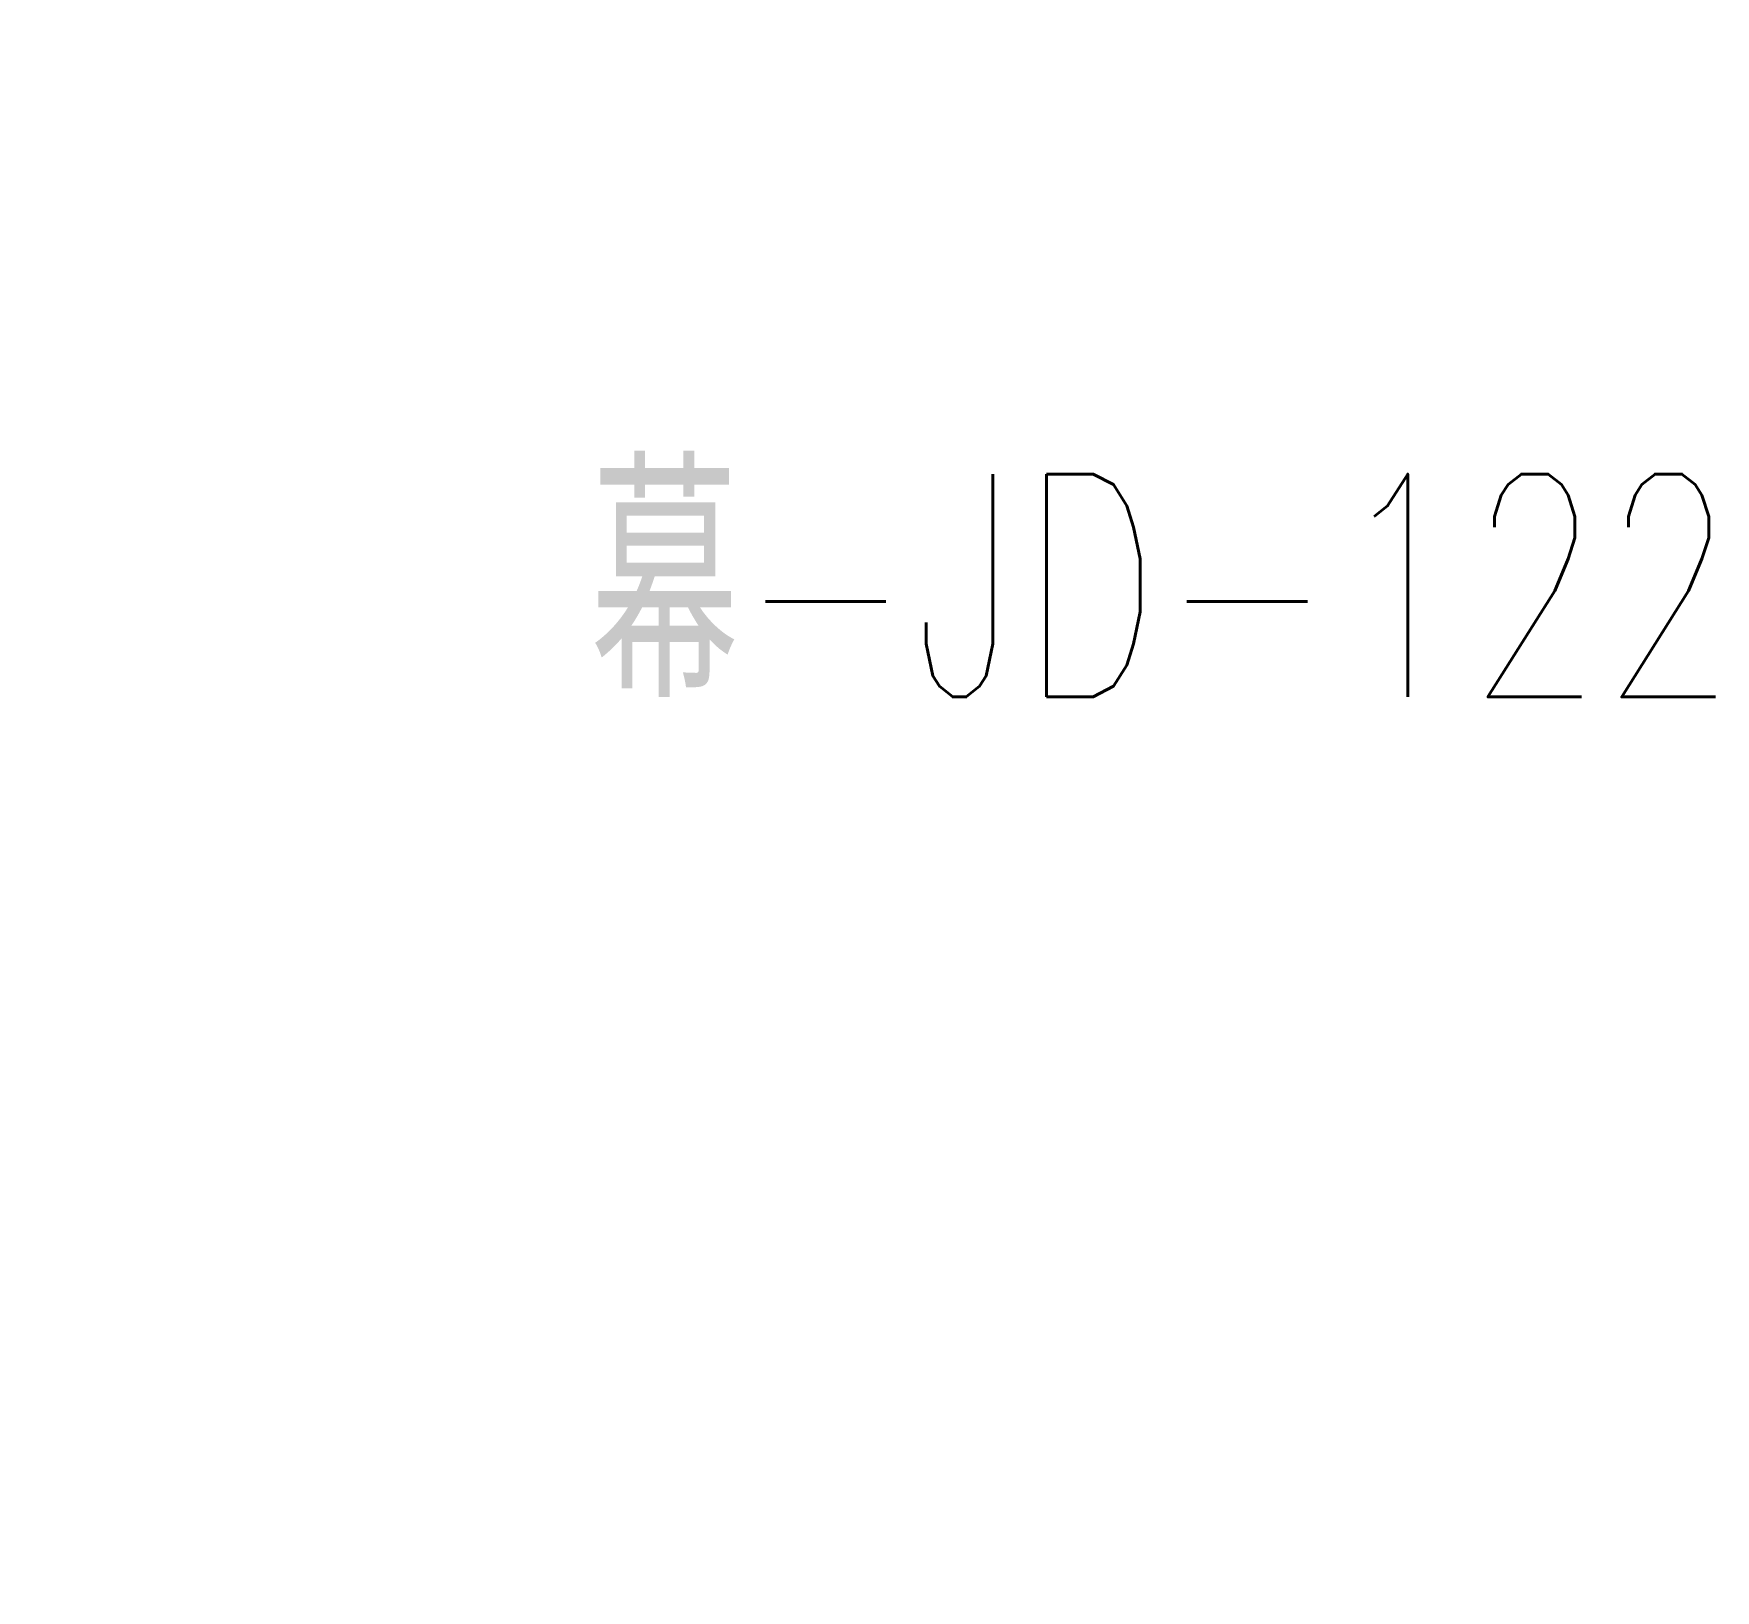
# Model space of a CAD drawing. Extents: x -160106 to 966792, y -663931 to 1550022.
# Drawn here: x -35889 to -34379, y -88256 to -86857 of the extents above; entities that cross this region are included whole.
import ezdxf
from ezdxf.enums import TextEntityAlignment as Align
from ezdxf.xclip import XClip

# ---------------------------------------------------------------- set-up
doc = ezdxf.new("R2010")
doc.units = 0
doc.linetypes.add('ZN-DASH', pattern=[0.35, 0.25, -0.1])
for name, color, linetype in [('!ZN1-文字-7', 7, 'Continuous'), ('!ZN3-铝板幕墙-3', 3, 'Continuous'), ('!ZN5-钢材投影-40', 40, 'Continuous'), ('!ZN6-虚线-8', 8, 'ZN-DASH'), ('Fill', 8, 'Continuous')]:
    doc.layers.add(name, color=color, linetype=linetype)
doc.layers.add('彩钢板', color=6, linetype='Continuous', lineweight=15)
doc.layers.add('防火岩棉', color=252, linetype='Continuous', lineweight=13)
doc.styles.add('ZNTextStyle', font='ROMANS.shx', dxfattribs={"width": 0.7, "bigfont": 'CHINESE.shx'})

# ---------------------------------------------------------------- blocks, each defined once
blk = doc.blocks.new('20250911162422')
at = {"layer": '!ZN3-铝板幕墙-3'}
for p, q in [((-2158, 6025), (771.7, 18439)), ((-2135.7, 6021.5), (794.2, 18436.5)), ((-2133.2, 6021.2), (797.4, 18439))]:
    blk.add_line(p, q, dxfattribs=at)
at = {"layer": '!ZN5-钢材投影-40'}
for p, q in [((-2083.4, 6384.4), (766.8, 18461.7)), ((-2239.2, 6421.1), (564.1, 18299.4))]:
    blk.add_line(p, q, dxfattribs=at)
at = {"layer": '!ZN5-钢材投影-40', "ltscale": 100}
blk.add_line((-2239.2, 6421.1), (600.5, 18453.7), dxfattribs=at)
at = {"layer": '!ZN5-钢材投影-40', "ltscale": 0.3}
for p, q in [((6, 18425.3), (6, 16820.8)), ((66, 18363.2), (66, 16820.8))]:
    blk.add_line(p, q, dxfattribs=at)
at = {"layer": '!ZN6-虚线-8', "ltscale": 30}
for p, q in [((-2089.3, 6385.8), (760.6, 18461.4)), ((-2233.3, 6419.8), (606.7, 18454)), ((0.2, 16317.5), (0.2, 18350.3))]:
    blk.add_line(p, q, dxfattribs=at)
at = {"layer": '!ZN6-虚线-8', "color": 8, "linetype": 'ZN-DASH', "ltscale": 70}
for p, q in [((11, 18360.3), (11, 16820.8)), ((61, 18362.9), (61, 16820.8))]:
    blk.add_line(p, q, dxfattribs=at)
at = {"layer": 'Fill'}
blk.add_lwpolyline([(218.2, 16213.4), (736.7, 18410.5)], dxfattribs=at)
blk.add_lwpolyline([(358, 16596.7, 0.627252), (355.6, 16607.7), (318.2, 16610, -1), (321, 16622.2), (355.6, 16607.7, 1), (358.5, 16619.8), (321, 16622.2, -1), (323.9, 16634.3), (358.5, 16619.8, 1), (361.4, 16632), (323.9, 16634.3, -1), (326.8, 16646.5), (361.4, 16632, 1), (364.2, 16644.2), (326.8, 16646.5, -1), (329.6, 16658.7), (364.2, 16644.2, 1), (367.1, 16656.3), (329.6, 16658.7, -1), (332.5, 16670.8), (367.1, 16656.3, 1), (370, 16668.5), (332.5, 16670.8, -1), (335.4, 16683), (370, 16668.5, 1), (372.8, 16680.7), (335.4, 16683, -1), (338.3, 16695.2), (372.8, 16680.7, 1), (375.7, 16692.8), (338.3, 16695.2, -1), (341.1, 16707.3), (375.7, 16692.8, 1), (378.6, 16705), (341.1, 16707.3, -1), (344, 16719.5), (378.6, 16705, 1), (381.4, 16717.2), (344, 16719.5, -1), (346.9, 16731.7), (381.4, 16717.2, 1), (384.3, 16729.3), (346.9, 16731.7, -1), (349.7, 16743.8), (384.3, 16729.3, 1), (387.2, 16741.5), (349.7, 16743.8, -1), (352.6, 16756), (387.2, 16741.5, 1), (390.1, 16753.7), (352.6, 16756, -1), (355.5, 16768.2), (390.1, 16753.7, 1), (392.9, 16765.8), (355.5, 16768.2, -1), (358.3, 16780.3), (392.9, 16765.8, 1), (395.8, 16778), (358.3, 16780.3, -1), (361.2, 16792.5), (395.8, 16778, 1), (398.7, 16790.2), (361.2, 16792.5, -1), (364.1, 16804.7), (398.7, 16790.2, 1), (401.5, 16802.3), (364.1, 16804.7, -1), (367, 16816.8), (401.5, 16802.3, 1), (404.4, 16814.5), (367, 16816.8, -1), (369.8, 16829), (404.4, 16814.5, 1), (407.3, 16826.7), (369.8, 16829, -1), (372.7, 16841.2), (407.3, 16826.7, 1), (410.2, 16838.8), (372.7, 16841.2, -1), (375.6, 16853.3), (410.2, 16838.8, 1), (413, 16851), (375.6, 16853.3, -1), (378.4, 16865.5), (413, 16851, 1), (415.9, 16863.2), (378.4, 16865.5, -1), (381.3, 16877.6), (415.9, 16863.2, 1), (418.8, 16875.3), (381.3, 16877.6, -1), (384.2, 16889.8), (418.8, 16875.3, 1), (421.6, 16887.5), (384.2, 16889.8, -1), (387.1, 16902), (421.6, 16887.5, 1), (424.5, 16899.6), (387.1, 16902, -1), (389.9, 16914.1), (424.5, 16899.6, 1), (427.4, 16911.8), (389.9, 16914.1, -1), (392.8, 16926.3), (427.4, 16911.8, 1), (430.3, 16924), (392.8, 16926.3, -1), (395.7, 16938.5), (430.3, 16924, 1), (433.1, 16936.1), (395.7, 16938.5, -1), (398.5, 16950.6), (433.1, 16936.1, 1), (436, 16948.3), (398.5, 16950.6, -1), (401.4, 16962.8), (436, 16948.3, 1), (438.9, 16960.5), (401.4, 16962.8, -1), (404.3, 16975), (438.9, 16960.5, 1), (441.7, 16972.6), (404.3, 16975, -1), (407.2, 16987.1), (441.7, 16972.6, 1), (444.6, 16984.8), (407.2, 16987.1, -1), (410, 16999.3), (444.6, 16984.8, 1), (447.5, 16997), (410, 16999.3, -1), (412.9, 17011.5), (447.5, 16997, 1), (450.4, 17009.1), (412.9, 17011.5, -1), (415.8, 17023.6), (450.4, 17009.1, 1), (453.2, 17021.3), (415.8, 17023.6, -1), (418.6, 17035.8), (453.2, 17021.3, 1), (456.1, 17033.5), (418.6, 17035.8, -1), (421.5, 17048), (456.1, 17033.5, 1), (459, 17045.6), (421.5, 17048, -1), (424.4, 17060.1), (459, 17045.6, 1), (461.8, 17057.8), (424.4, 17060.1, -1), (427.3, 17072.3), (461.8, 17057.8, 1), (464.7, 17070), (427.3, 17072.3, -1), (430.1, 17084.5), (464.7, 17070, 1), (467.6, 17082.1), (430.1, 17084.5, -1), (433, 17096.6), (467.6, 17082.1, 1), (470.5, 17094.3), (433, 17096.6, -1), (435.9, 17108.8), (470.5, 17094.3, 1), (473.3, 17106.5), (435.9, 17108.8, -1), (438.7, 17121), (473.3, 17106.5, 1), (476.2, 17118.6), (438.7, 17121, -1), (441.6, 17133.1), (476.2, 17118.6, 1), (479.1, 17130.8), (441.6, 17133.1, -1), (444.5, 17145.3), (479.1, 17130.8, 1), (481.9, 17143), (444.5, 17145.3, -1), (447.4, 17157.5), (481.9, 17143, 1), (484.8, 17155.1), (447.4, 17157.5, -1), (450.2, 17169.6), (484.8, 17155.1, 1), (487.7, 17167.3), (450.2, 17169.6, -1), (453.1, 17181.8), (487.7, 17167.3, 1), (490.6, 17179.5), (453.1, 17181.8, -1), (456, 17194), (490.6, 17179.5, 1), (493.4, 17191.6), (456, 17194, -1), (458.8, 17206.1), (493.4, 17191.6, 1), (496.3, 17203.8), (458.8, 17206.1, -1), (461.7, 17218.3), (496.3, 17203.8, 1), (499.2, 17216), (461.7, 17218.3, -1), (464.6, 17230.5), (499.2, 17216, 1), (502, 17228.1), (464.6, 17230.5, -1), (467.5, 17242.6), (502, 17228.1, 1), (504.9, 17240.3), (467.5, 17242.6, -1), (470.3, 17254.8), (504.9, 17240.3, 1), (507.8, 17252.5), (470.3, 17254.8, -1), (473.2, 17267), (507.8, 17252.5, 1), (510.6, 17264.6), (473.2, 17267, -1), (476.1, 17279.1), (510.6, 17264.6, 1), (513.5, 17276.8), (476.1, 17279.1, -1), (478.9, 17291.3), (513.5, 17276.8, 1), (516.4, 17289), (478.9, 17291.3, -1), (481.8, 17303.5), (516.4, 17289, 1), (519.3, 17301.1), (481.8, 17303.5, -1), (484.7, 17315.6), (519.3, 17301.1, 1), (522.1, 17313.3), (484.7, 17315.6, -1), (487.5, 17327.8), (522.1, 17313.3, 1), (525, 17325.5), (487.5, 17327.8, -1), (490.4, 17339.9), (525, 17325.5, 1), (527.9, 17337.6), (490.4, 17339.9, -1), (493.3, 17352.1), (527.9, 17337.6, 1), (530.7, 17349.8), (493.3, 17352.1, -1), (496.2, 17364.3), (530.7, 17349.8, 1), (533.6, 17361.9), (496.2, 17364.3, -1), (499, 17376.4), (533.6, 17361.9, 1), (536.5, 17374.1), (499, 17376.4, -1), (501.9, 17388.6), (536.5, 17374.1, 1), (539.4, 17386.3), (501.9, 17388.6, -1), (504.8, 17400.8), (539.4, 17386.3, 1), (542.2, 17398.4), (504.8, 17400.8, -1), (507.6, 17412.9), (542.2, 17398.4, 1), (545.1, 17410.6), (507.6, 17412.9, -1), (510.5, 17425.1), (545.1, 17410.6, 1), (548, 17422.8), (510.5, 17425.1, -1), (513.4, 17437.3), (548, 17422.8, 1), (550.8, 17434.9)], format="xyb", dxfattribs=at)
at = {"layer": '彩钢板', "color": 1}
for p, q in [((-35, 16317.5), (-35, 18350.3)), ((1, 16317.5), (1, 18350.3))]:
    blk.add_line(p, q, dxfattribs=at)
at = {"layer": '防火岩棉', "color": 0, "const_width": 3.75}
blk.add_lwpolyline([(2.4, 18350.3), (1, 16143.1)], dxfattribs=at)

msp = doc.modelspace()

# ---------------------------------------------------------------- block references
at = {"ltscale": 100}
ref = msp.add_blockref('20250911162422', (-35299.91, -104288.39), dxfattribs=at)
XClip(ref).set_block_clipping_path([(-130.4228853667, 17678.8680248123), (922.4596479926, 18553.8050696778)])

# ---------------------------------------------------------------- texts
at = {"layer": '!ZN1-文字-7', "ltscale": 20, "style": 'ZNTextStyle', "width": 0.7}
msp.add_text('幕-JD-122', height=200.258, dxfattribs=at).set_placement((-35389.18, -87353.06, 0), align=Align.MIDDLE_LEFT)

doc.saveas('drawing.dxf')
